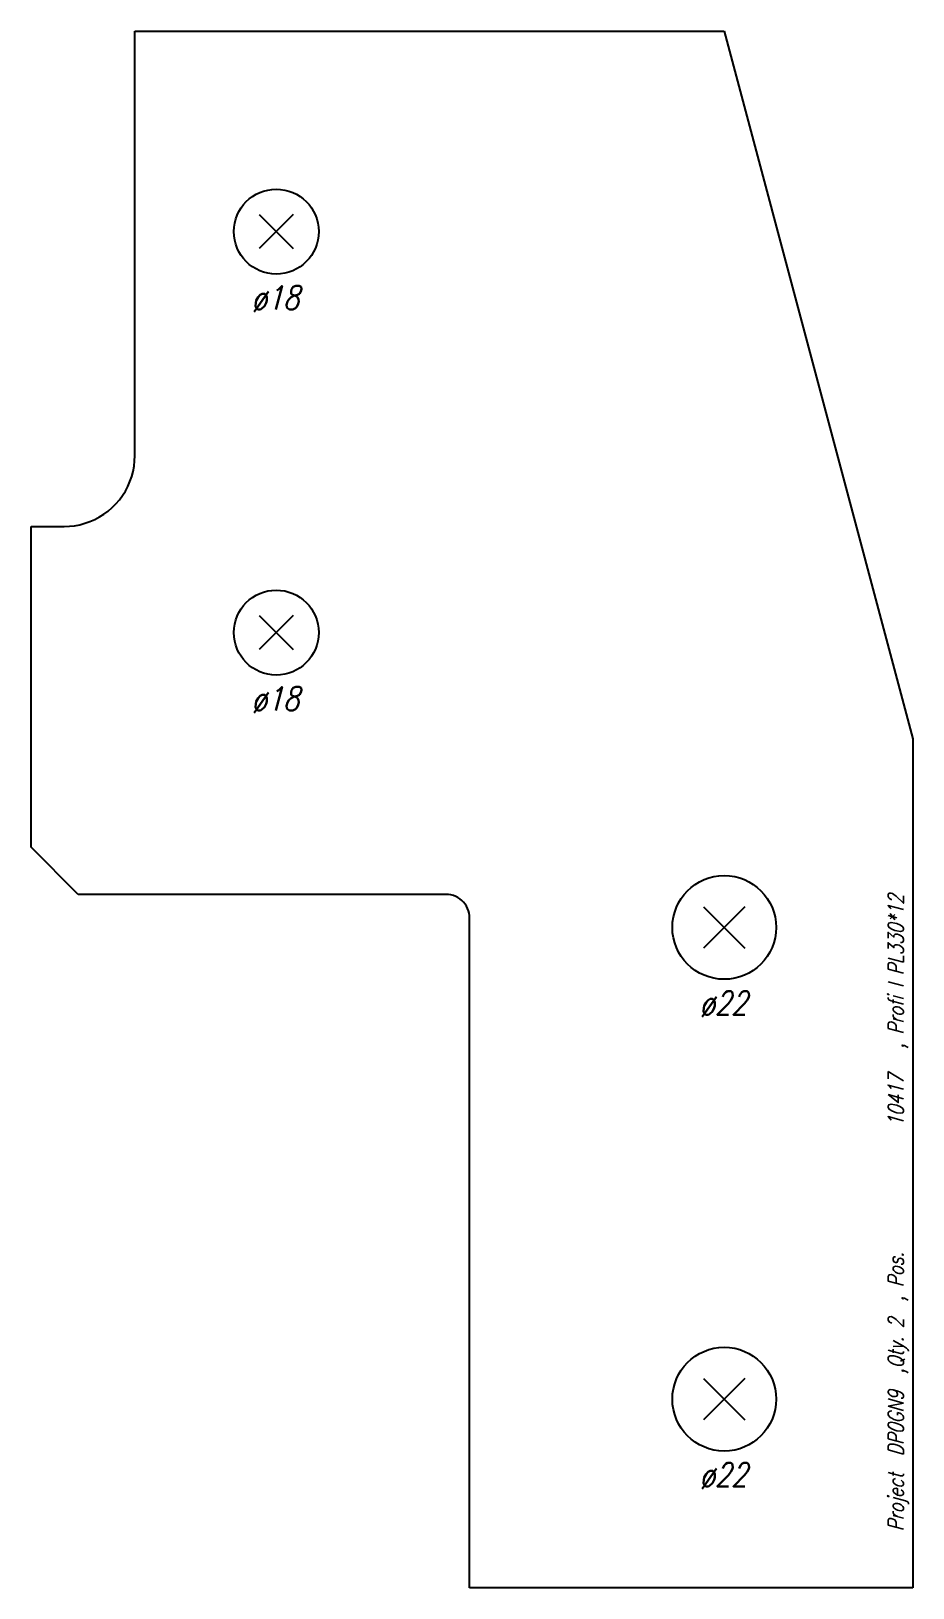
# Model space of a CAD drawing. Extents: x 0 to 187, y -165 to 165.
import ezdxf

# ---------------------------------------------------------------- set-up
doc = ezdxf.new("R2010")
doc.units = 0
doc.header["$LTSCALE"] = 10
for name, color, linetype in [('BEZ_SCHRAUBEN', 7, 'CONTINUOUS'), ('SCHRAUBEN', 7, 'CONTINUOUS'), ('TEILE', 7, 'CONTINUOUS'), ('UNTERSCHRIFT', 7, 'CONTINUOUS')]:
    doc.layers.add(name, color=color, linetype=linetype)
doc.styles.get("Standard").update_dxf_attribs({"font": 'ROMANS'})

msp = doc.modelspace()

# ---------------------------------------------------------------- linework, layer by layer
at = {"layer": 'SCHRAUBEN', "color": 6}
for p, q in [((55.58971, 126.102684), (48.389706, 118.902695)), ((48.389706, 126.102684), (55.58971, 118.902695)), ((55.58971, 41.102684), (48.389706, 33.902687)), ((48.389706, 41.102684), (55.58971, 33.902687)), ((151.389496, -20.601143), (142.589508, -29.401146)), ((142.589508, -20.601143), (151.389496, -29.401146)), ((151.389496, -120.601151), (142.589508, -129.401138)), ((142.589508, -120.601151), (151.389496, -129.401138))]:
    msp.add_line(p, q, dxfattribs=at)
at = {"layer": 'SCHRAUBEN', "color": 2}
for centre, radius in [((51.989708, 122.502686), 9), ((51.989708, 37.502686), 9), ((146.989502, -25.001144), 11), ((146.989502, -125.001144), 11)]:
    msp.add_circle(centre, radius, dxfattribs=at)
at = {"layer": 'TEILE', "color": 2}
for p, q in [((21.989763, 165.002274), (146.989456, 165.002274)), ((21.989763, 74.998886), (21.989763, 165.002274)), ((146.989456, 165.002274), (186.986252, 14.991002)), ((21.613684, 71.661072), (21.822227, 72.763245)), ((21.822227, 72.763245), (21.947823, 73.87793)), ((21.947823, 73.87793), (21.989765, 74.998886)), ((21.989765, 74.998886), (21.989763, 74.998886)), ((20.504295, 68.490631), (20.952871, 69.518768)), ((20.952871, 69.518768), (21.323357, 70.577553)), ((21.323357, 70.577553), (21.613684, 71.661072)), ((18.717234, 65.646538), (19.383343, 66.54908)), ((19.383343, 66.54908), (19.980143, 67.498886)), ((19.980143, 67.498886), (20.504295, 68.490631)), ((15.439562, 62.605305), (16.342108, 63.271412)), ((16.342108, 63.271412), (17.192352, 64.003113)), ((17.192352, 64.003113), (17.985538, 64.796295)), ((17.985538, 64.796295), (18.717234, 65.646538)), ((0.002354, -8.001128), (0, 59.99889)), ((0, 59.99889), (6.989765, 59.99889)), ((6.989765, 59.99889), (8.110715, 60.040836)), ((8.110715, 60.040836), (9.225399, 60.166431)), ((9.225399, 60.166431), (10.327578, 60.374969)), ((10.327578, 60.374969), (11.411091, 60.665298)), ((11.411091, 60.665298), (12.469878, 61.035782)), ((12.469878, 61.035782), (13.498018, 61.484356)), ((13.498018, 61.484356), (14.489761, 62.008507)), ((14.489761, 62.008507), (15.439562, 62.605305)), ((186.986252, 14.991002), (186.990814, -165.002274)), ((10.002701, -18.001127), (0.002354, -8.001128)), ((87.999985, -18.001127), (10.002701, -18.001127)), ((88.522606, -18.028515), (87.999985, -18.001125)), ((87.999985, -18.001125), (87.999985, -18.001127)), ((89.039505, -18.110388), (88.522606, -18.028515)), ((89.545013, -18.245846), (89.039505, -18.110388)), ((90.033585, -18.433407), (89.545013, -18.245846)), ((90.499878, -18.671013), (90.033585, -18.433407)), ((90.938789, -18.956059), (90.499878, -18.671013)), ((91.345482, -19.285427), (90.938789, -18.956059)), ((91.71553, -19.655502), (91.345482, -19.285427)), ((92.044846, -20.062235), (91.71553, -19.655502)), ((92.329857, -20.501163), (92.044846, -20.062235)), ((92.567413, -20.96748), (92.329857, -20.501163)), ((92.754929, -21.456074), (92.567413, -20.96748)), ((92.890327, -21.961596), (92.754929, -21.456074)), ((92.972153, -22.4785), (92.890327, -21.961596)), ((92.999496, -23.001127), (92.972153, -22.4785)), ((92.985764, -165.001434), (92.999496, -23.001127)), ((186.990814, -165.002274), (92.985764, -165.001434))]:
    msp.add_line(p, q, dxfattribs=at)

# ---------------------------------------------------------------- texts
at = {"layer": 'BEZ_SCHRAUBEN', "color": 2, "oblique": 15, "width": 0.8}
for s, p in [(' ø18', (43.9897, 106.002693)), (' ø18', (43.9897, 21.002686)), (' ø22', (138.989502, -43.501144)), (' ø22', (138.989502, -143.501144))]:
    msp.add_text(s, height=5, dxfattribs=at).set_placement(p)
at = {"layer": 'UNTERSCHRIFT', "color": 2, "oblique": 15, "width": 0.8}
for s, p in [('  , Profi l PL330*12', (184.988007, -54.205685)), ('10417', (184.988327, -67.205688)), ('Project  DP0GN9  ,Qty. 2  , Pos. ', (184.990509, -153.005692))]:
    msp.add_text(s, height=3.25, rotation=90.001419, dxfattribs=at).set_placement(p)

doc.saveas('drawing.dxf')
